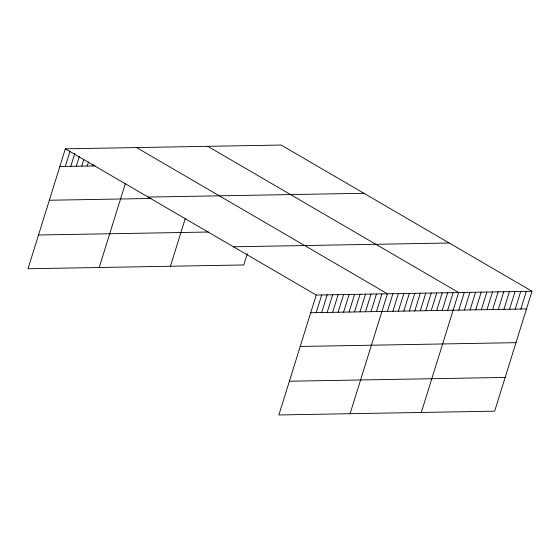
<?xml version="1.0" encoding="UTF-8"?>
<svg xmlns="http://www.w3.org/2000/svg" width="560" height="560" viewBox="0 0 560 560"><rect width="100%" height="100%" fill="white"/><g stroke="black" fill="none" stroke-linecap="round" stroke-linejoin="round"><path stroke-width="0.84" d="M532 291.249L316.225 295.043L278.873 414.96L494.648 411.173L532 291.249L281.127 145.04L65.352 148.827L28 268.751L243.775 264.957L247.275 253.715M65.317 166.418L70.077 151.144M70.798 166.32L74.802 153.461M76.272 166.222L79.282 156.576M81.753 166.131L83.755 159.698M87.227 166.033L88.48 162.015M92.708 165.935L93.205 164.325M99.204 267.498L125.447 183.253M170.408 266.245L185.248 218.603M316.197 312.627L321.706 294.945M321.671 312.529L327.18 294.847M327.152 312.438L332.661 294.749M332.626 312.34L338.135 294.658M338.107 312.242L343.609 294.56M343.581 312.144L349.09 294.462M349.062 312.053L354.564 294.364M354.536 311.955L360.045 294.273M360.017 311.857L365.519 294.175M365.491 311.759L371 294.077M370.972 311.668L376.474 293.979M376.446 311.57L381.955 293.888M350.077 413.707L387.429 293.79L136.556 147.581M387.401 311.374L392.91 293.692M392.875 311.283L398.384 293.594M398.356 311.185L403.865 293.503M403.83 311.087L409.339 293.405M409.311 310.996L414.82 293.307M414.785 310.898L420.294 293.216M420.266 310.8L425.775 293.118M425.74 310.702L431.249 293.02M431.221 310.611L436.73 292.922M436.695 310.513L442.204 292.831M442.176 310.415L447.685 292.733M447.65 310.317L453.159 292.635M421.288 412.461L458.64 292.537L207.76 146.328M458.773 310.121L464.282 292.439M464.415 310.023L469.924 292.341M470.057 309.925L475.566 292.243M475.699 309.827L481.208 292.145M481.348 309.729L486.85 292.047M486.99 309.631L492.499 291.942M492.632 309.533L498.141 291.844M498.274 309.428L503.783 291.746M503.916 309.33L509.425 291.648M509.565 309.232L515.067 291.55M515.207 309.134L520.716 291.452M520.849 309.036L526.358 291.354M59.843 166.516L95.053 165.893M148.141 197.078L363.916 193.291M49.336 200.249L151.06 198.464M38.507 235.011L208.327 232.029M233.436 246.792L449.211 243.005M310.716 312.725L526.491 308.938M300.209 346.458L515.984 342.671M289.38 381.22L505.155 377.433M65.352 148.827L316.225 295.043"/></g></svg>
